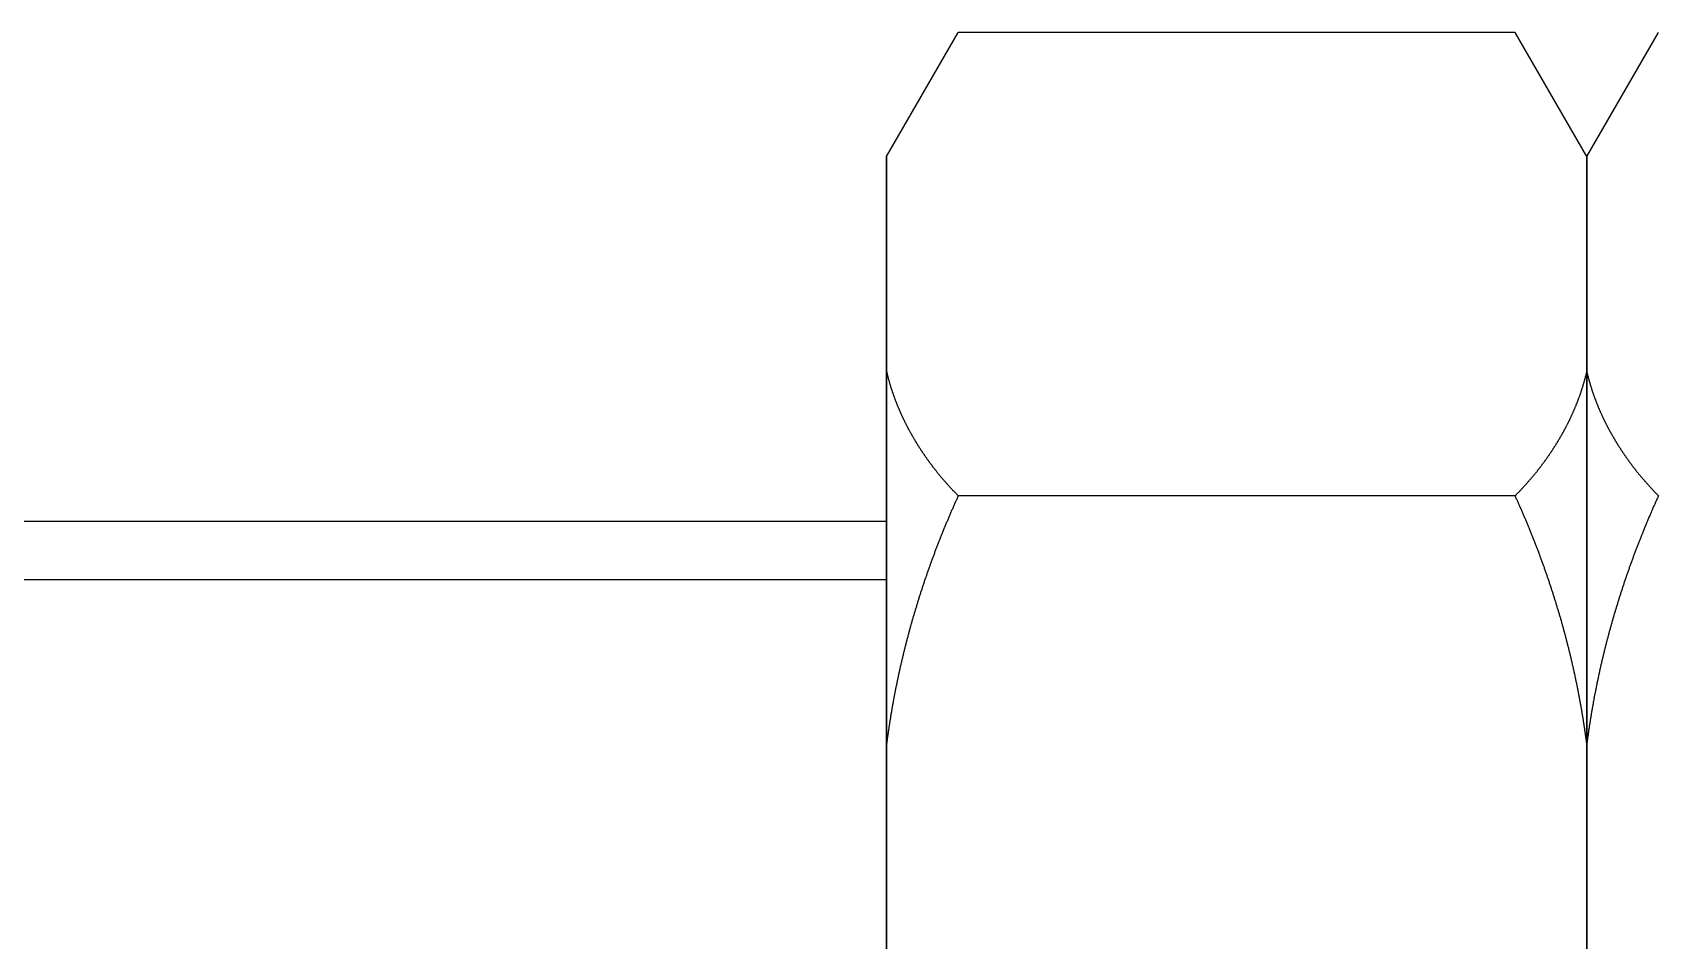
# Model space of a CAD drawing. Extents: x 56 to 259, y 61 to 128.
# Drawn here: x 92.7 to 98.27, y 111.44 to 114.55 of the extents above; entities that cross this region are included whole.
import ezdxf

# ---------------------------------------------------------------- set-up
doc = ezdxf.new("R2010")
doc.units = 0
doc.layers.get('0').update_dxf_attribs({"linetype": 'CONTINUOUS'})

msp = doc.modelspace()

# ---------------------------------------------------------------- linework, layer by layer
at = {"color": 7, "linetype": 'CONTINUOUS'}
for p, q in [((95.6232, 114.1227), (95.8688, 114.5481)), ((97.7776, 114.5481), (95.8688, 114.5481)), ((98.0232, 114.1227), (97.7776, 114.5481)), ((98.0232, 114.1227), (98.2688, 114.5481)), ((95.6232, 113.7543), (95.6232, 114.1227)), ((95.6232, 114.1227), (95.6232, 113.7543)), ((98.0232, 113.7543), (98.0232, 114.1227)), ((98.0232, 113.7543), (98.0232, 114.1227)), ((98.0232, 114.1227), (98.0232, 113.7543)), ((95.6232, 111.3727), (95.6232, 113.7543)), ((95.6232, 113.7543), (95.6232, 111.3727)), ((98.0232, 111.3727), (98.0232, 113.7543)), ((98.0232, 111.3727), (98.0232, 113.7543)), ((98.0232, 113.7543), (98.0232, 111.3727)), ((97.7776, 112.9604), (95.8688, 112.9604)), ((95.6232, 112.8727), (88.7232, 112.8727))]:
    msp.add_line(p, q, dxfattribs=at)
at = {"color": 3, "linetype": 'CONTINUOUS'}
msp.add_line((95.6232, 112.6727), (88.5518, 112.6727), dxfattribs=at)
at = {"color": 7}
for points in [[(95.6232, 113.386, 0), (95.6236, 113.384, 0), (95.624, 113.382, 0), (95.6244, 113.381, 0), (95.6248, 113.379, 0), (95.6252, 113.377, 0), (95.6256, 113.376, 0), (95.626, 113.374, 0), (95.6265, 113.372, 0), (95.6269, 113.371, 0), (95.6273, 113.369, 0), (95.6277, 113.367, 0), (95.6282, 113.366, 0), (95.6286, 113.364, 0), (95.6291, 113.362, 0), (95.6295, 113.361, 0), (95.63, 113.359, 0), (95.6304, 113.357, 0), (95.6309, 113.356, 0), (95.6313, 113.354, 0), (95.6318, 113.352, 0), (95.6323, 113.351, 0), (95.6328, 113.349, 0), (95.6332, 113.347, 0), (95.6337, 113.346, 0), (95.6342, 113.344, 0), (95.6347, 113.342, 0), (95.6352, 113.341, 0), (95.6357, 113.339, 0), (95.6362, 113.337, 0), (95.6367, 113.336, 0), (95.6372, 113.334, 0), (95.6377, 113.332, 0), (95.6383, 113.331, 0), (95.6388, 113.329, 0), (95.6393, 113.327, 0), (95.6398, 113.326, 0), (95.6404, 113.324, 0), (95.6409, 113.322, 0), (95.6414, 113.321, 0), (95.642, 113.319, 0), (95.6425, 113.317, 0), (95.6431, 113.316, 0), (95.6436, 113.314, 0), (95.6442, 113.313, 0), (95.6448, 113.311, 0), (95.6453, 113.309, 0), (95.6459, 113.308, 0), (95.6465, 113.306, 0), (95.6471, 113.304, 0), (95.6476, 113.303, 0), (95.6482, 113.301, 0), (95.6488, 113.299, 0), (95.6494, 113.298, 0), (95.65, 113.296, 0), (95.6506, 113.295, 0), (95.6512, 113.293, 0), (95.6518, 113.291, 0), (95.6524, 113.29, 0), (95.653, 113.288, 0), (95.6536, 113.286, 0), (95.6543, 113.285, 0), (95.6549, 113.283, 0), (95.6555, 113.282, 0), (95.6561, 113.28, 0), (95.6568, 113.278, 0), (95.6574, 113.277, 0), (95.6581, 113.275, 0), (95.6587, 113.274, 0), (95.6593, 113.272, 0), (95.66, 113.27, 0), (95.6607, 113.269, 0), (95.6613, 113.267, 0), (95.662, 113.266, 0), (95.6626, 113.264, 0), (95.6633, 113.262, 0), (95.664, 113.261, 0), (95.6647, 113.259, 0), (95.6653, 113.258, 0), (95.666, 113.256, 0), (95.6667, 113.254, 0), (95.6674, 113.253, 0), (95.6681, 113.251, 0), (95.6688, 113.25, 0), (95.6695, 113.248, 0), (95.6702, 113.246, 0), (95.6709, 113.245, 0), (95.6716, 113.243, 0), (95.6723, 113.242, 0), (95.673, 113.24, 0), (95.6737, 113.239, 0), (95.6745, 113.237, 0), (95.6752, 113.235, 0), (95.6759, 113.234, 0), (95.6766, 113.232, 0), (95.6774, 113.231, 0), (95.6781, 113.229, 0), (95.6788, 113.228, 0), (95.6796, 113.226, 0), (95.6803, 113.224, 0), (95.6811, 113.223, 0), (95.6818, 113.221, 0), (95.6826, 113.22, 0), (95.6834, 113.218, 0), (95.6841, 113.217, 0), (95.6849, 113.215, 0), (95.6857, 113.213, 0), (95.6864, 113.212, 0), (95.6872, 113.21, 0), (95.688, 113.209, 0), (95.6888, 113.207, 0), (95.6895, 113.206, 0), (95.6903, 113.204, 0), (95.6911, 113.203, 0), (95.6919, 113.201, 0), (95.6927, 113.2, 0), (95.6935, 113.198, 0), (95.6943, 113.196, 0), (95.6951, 113.195, 0), (95.6959, 113.193, 0), (95.6967, 113.192, 0), (95.6975, 113.19, 0), (95.6984, 113.189, 0), (95.6992, 113.187, 0), (95.7, 113.186, 0), (95.7008, 113.184, 0), (95.7017, 113.183, 0), (95.7025, 113.181, 0), (95.7033, 113.18, 0), (95.7042, 113.178, 0), (95.705, 113.177, 0), (95.7059, 113.175, 0), (95.7067, 113.174, 0), (95.7075, 113.172, 0), (95.7084, 113.171, 0), (95.7093, 113.169, 0), (95.7101, 113.168, 0), (95.711, 113.166, 0), (95.7118, 113.165, 0), (95.7127, 113.163, 0), (95.7136, 113.162, 0), (95.7144, 113.16, 0), (95.7153, 113.159, 0), (95.7162, 113.157, 0), (95.7171, 113.156, 0), (95.718, 113.154, 0), (95.7189, 113.153, 0), (95.7197, 113.151, 0), (95.7206, 113.15, 0), (95.7215, 113.148, 0), (95.7224, 113.147, 0), (95.7233, 113.145, 0), (95.7242, 113.144, 0), (95.7251, 113.142, 0), (95.726, 113.141, 0), (95.727, 113.139, 0), (95.7279, 113.138, 0), (95.7288, 113.136, 0), (95.7297, 113.135, 0), (95.7306, 113.133, 0), (95.7315, 113.132, 0), (95.7325, 113.13, 0), (95.7334, 113.129, 0), (95.7343, 113.128, 0), (95.7353, 113.126, 0), (95.7362, 113.125, 0), (95.7372, 113.123, 0), (95.7381, 113.122, 0), (95.739, 113.12, 0), (95.74, 113.119, 0), (95.7409, 113.117, 0), (95.7419, 113.116, 0), (95.7428, 113.114, 0), (95.7438, 113.113, 0), (95.7448, 113.112, 0), (95.7457, 113.11, 0), (95.7467, 113.109, 0), (95.7477, 113.107, 0), (95.7486, 113.106, 0), (95.7496, 113.104, 0), (95.7506, 113.103, 0), (95.7516, 113.102, 0), (95.7526, 113.1, 0), (95.7535, 113.099, 0), (95.7545, 113.097, 0), (95.7555, 113.096, 0), (95.7565, 113.094, 0), (95.7575, 113.093, 0), (95.7585, 113.092, 0), (95.7595, 113.09, 0), (95.7605, 113.089, 0), (95.7615, 113.087, 0), (95.7625, 113.086, 0), (95.7635, 113.085, 0), (95.7645, 113.083, 0), (95.7656, 113.082, 0), (95.7666, 113.08, 0), (95.7676, 113.079, 0), (95.7686, 113.078, 0), (95.7696, 113.076, 0), (95.7707, 113.075, 0), (95.7717, 113.073, 0), (95.7727, 113.072, 0), (95.7738, 113.071, 0), (95.7748, 113.069, 0), (95.7758, 113.068, 0), (95.7769, 113.066, 0), (95.7779, 113.065, 0), (95.779, 113.064, 0), (95.78, 113.062, 0), (95.7811, 113.061, 0), (95.7821, 113.059, 0), (95.7832, 113.058, 0), (95.7842, 113.057, 0), (95.7853, 113.055, 0), (95.7864, 113.054, 0), (95.7874, 113.053, 0), (95.7885, 113.051, 0), (95.7896, 113.05, 0), (95.7906, 113.049, 0), (95.7917, 113.047, 0), (95.7928, 113.046, 0), (95.7939, 113.044, 0), (95.7949, 113.043, 0), (95.796, 113.042, 0), (95.7971, 113.04, 0), (95.7982, 113.039, 0), (95.7993, 113.038, 0), (95.8004, 113.036, 0), (95.8015, 113.035, 0), (95.8026, 113.034, 0), (95.8037, 113.032, 0), (95.8048, 113.031, 0), (95.8059, 113.03, 0), (95.807, 113.028, 0), (95.8081, 113.027, 0), (95.8092, 113.026, 0), (95.8103, 113.024, 0), (95.8115, 113.023, 0), (95.8126, 113.022, 0), (95.8137, 113.02, 0), (95.8148, 113.019, 0), (95.8159, 113.018, 0), (95.8171, 113.016, 0), (95.8182, 113.015, 0), (95.8193, 113.014, 0), (95.8205, 113.012, 0), (95.8216, 113.011, 0), (95.8227, 113.01, 0), (95.8239, 113.009, 0), (95.825, 113.007, 0), (95.8262, 113.006, 0), (95.8273, 113.005, 0), (95.8285, 113.003, 0), (95.8296, 113.002, 0), (95.8308, 113.001, 0), (95.8319, 112.999, 0), (95.8331, 112.998, 0), (95.8342, 112.997, 0), (95.8354, 112.996, 0), (95.8366, 112.994, 0), (95.8377, 112.993, 0), (95.8389, 112.992, 0), (95.8401, 112.99, 0), (95.8413, 112.989, 0), (95.8424, 112.988, 0), (95.8436, 112.987, 0), (95.8448, 112.985, 0), (95.846, 112.984, 0), (95.8472, 112.983, 0), (95.8483, 112.982, 0), (95.8495, 112.98, 0), (95.8507, 112.979, 0), (95.8519, 112.978, 0), (95.8531, 112.977, 0), (95.8543, 112.975, 0), (95.8555, 112.974, 0), (95.8567, 112.973, 0), (95.8579, 112.972, 0), (95.8591, 112.97, 0), (95.8603, 112.969, 0), (95.8615, 112.968, 0), (95.8627, 112.967, 0), (95.8639, 112.965, 0), (95.8652, 112.964, 0), (95.8664, 112.963, 0), (95.8676, 112.962, 0), (95.8688, 112.96, 0)], [(97.7776, 112.96, 0), (97.7788, 112.962, 0), (97.78, 112.963, 0), (97.7812, 112.964, 0), (97.7825, 112.965, 0), (97.7837, 112.967, 0), (97.7849, 112.968, 0), (97.7861, 112.969, 0), (97.7873, 112.97, 0), (97.7885, 112.972, 0), (97.7897, 112.973, 0), (97.7909, 112.974, 0), (97.7921, 112.975, 0), (97.7933, 112.977, 0), (97.7945, 112.978, 0), (97.7957, 112.979, 0), (97.7969, 112.98, 0), (97.7981, 112.982, 0), (97.7992, 112.983, 0), (97.8004, 112.984, 0), (97.8016, 112.985, 0), (97.8028, 112.987, 0), (97.804, 112.988, 0), (97.8051, 112.989, 0), (97.8063, 112.99, 0), (97.8075, 112.992, 0), (97.8087, 112.993, 0), (97.8098, 112.994, 0), (97.811, 112.996, 0), (97.8122, 112.997, 0), (97.8133, 112.998, 0), (97.8145, 112.999, 0), (97.8156, 113.001, 0), (97.8168, 113.002, 0), (97.8179, 113.003, 0), (97.8191, 113.005, 0), (97.8202, 113.006, 0), (97.8214, 113.007, 0), (97.8225, 113.009, 0), (97.8237, 113.01, 0), (97.8248, 113.011, 0), (97.8259, 113.012, 0), (97.8271, 113.014, 0), (97.8282, 113.015, 0), (97.8293, 113.016, 0), (97.8305, 113.018, 0), (97.8316, 113.019, 0), (97.8327, 113.02, 0), (97.8338, 113.022, 0), (97.8349, 113.023, 0), (97.8361, 113.024, 0), (97.8372, 113.026, 0), (97.8383, 113.027, 0), (97.8394, 113.028, 0), (97.8405, 113.03, 0), (97.8416, 113.031, 0), (97.8427, 113.032, 0), (97.8438, 113.034, 0), (97.8449, 113.035, 0), (97.846, 113.036, 0), (97.8471, 113.038, 0), (97.8482, 113.039, 0), (97.8493, 113.04, 0), (97.8504, 113.042, 0), (97.8514, 113.043, 0), (97.8525, 113.044, 0), (97.8536, 113.046, 0), (97.8547, 113.047, 0), (97.8558, 113.049, 0), (97.8568, 113.05, 0), (97.8579, 113.051, 0), (97.859, 113.053, 0), (97.86, 113.054, 0), (97.8611, 113.055, 0), (97.8622, 113.057, 0), (97.8632, 113.058, 0), (97.8643, 113.059, 0), (97.8653, 113.061, 0), (97.8664, 113.062, 0), (97.8674, 113.064, 0), (97.8685, 113.065, 0), (97.8695, 113.066, 0), (97.8706, 113.068, 0), (97.8716, 113.069, 0), (97.8726, 113.071, 0), (97.8737, 113.072, 0), (97.8747, 113.073, 0), (97.8757, 113.075, 0), (97.8768, 113.076, 0), (97.8778, 113.078, 0), (97.8788, 113.079, 0), (97.8798, 113.08, 0), (97.8808, 113.082, 0), (97.8819, 113.083, 0), (97.8829, 113.085, 0), (97.8839, 113.086, 0), (97.8849, 113.087, 0), (97.8859, 113.089, 0), (97.8869, 113.09, 0), (97.8879, 113.092, 0), (97.8889, 113.093, 0), (97.8899, 113.094, 0), (97.8909, 113.096, 0), (97.8919, 113.097, 0), (97.8929, 113.099, 0), (97.8938, 113.1, 0), (97.8948, 113.102, 0), (97.8958, 113.103, 0), (97.8968, 113.104, 0), (97.8978, 113.106, 0), (97.8987, 113.107, 0), (97.8997, 113.109, 0), (97.9007, 113.11, 0), (97.9016, 113.112, 0), (97.9026, 113.113, 0), (97.9035, 113.114, 0), (97.9045, 113.116, 0), (97.9055, 113.117, 0), (97.9064, 113.119, 0), (97.9074, 113.12, 0), (97.9083, 113.122, 0), (97.9092, 113.123, 0), (97.9102, 113.125, 0), (97.9111, 113.126, 0), (97.9121, 113.128, 0), (97.913, 113.129, 0), (97.9139, 113.13, 0), (97.9149, 113.132, 0), (97.9158, 113.133, 0), (97.9167, 113.135, 0), (97.9176, 113.136, 0), (97.9185, 113.138, 0), (97.9194, 113.139, 0), (97.9204, 113.141, 0), (97.9213, 113.142, 0), (97.9222, 113.144, 0), (97.9231, 113.145, 0), (97.924, 113.147, 0), (97.9249, 113.148, 0), (97.9258, 113.15, 0), (97.9267, 113.151, 0), (97.9275, 113.153, 0), (97.9284, 113.154, 0), (97.9293, 113.156, 0), (97.9302, 113.157, 0), (97.9311, 113.159, 0), (97.9319, 113.16, 0), (97.9328, 113.162, 0), (97.9337, 113.163, 0), (97.9346, 113.165, 0), (97.9354, 113.166, 0), (97.9363, 113.168, 0), (97.9371, 113.169, 0), (97.938, 113.171, 0), (97.9388, 113.172, 0), (97.9397, 113.174, 0), (97.9405, 113.175, 0), (97.9414, 113.177, 0), (97.9422, 113.178, 0), (97.9431, 113.18, 0), (97.9439, 113.181, 0), (97.9447, 113.183, 0), (97.9456, 113.184, 0), (97.9464, 113.186, 0), (97.9472, 113.187, 0), (97.948, 113.189, 0), (97.9488, 113.19, 0), (97.9497, 113.192, 0), (97.9505, 113.193, 0), (97.9513, 113.195, 0), (97.9521, 113.196, 0), (97.9529, 113.198, 0), (97.9537, 113.2, 0), (97.9545, 113.201, 0), (97.9553, 113.203, 0), (97.9561, 113.204, 0), (97.9569, 113.206, 0), (97.9576, 113.207, 0), (97.9584, 113.209, 0), (97.9592, 113.21, 0), (97.96, 113.212, 0), (97.9607, 113.213, 0), (97.9615, 113.215, 0), (97.9623, 113.217, 0), (97.963, 113.218, 0), (97.9638, 113.22, 0), (97.9646, 113.221, 0), (97.9653, 113.223, 0), (97.9661, 113.224, 0), (97.9668, 113.226, 0), (97.9675, 113.228, 0), (97.9683, 113.229, 0), (97.969, 113.231, 0), (97.9698, 113.232, 0), (97.9705, 113.234, 0), (97.9712, 113.235, 0), (97.9719, 113.237, 0), (97.9727, 113.239, 0), (97.9734, 113.24, 0), (97.9741, 113.242, 0), (97.9748, 113.243, 0), (97.9755, 113.245, 0), (97.9762, 113.246, 0), (97.9769, 113.248, 0), (97.9776, 113.25, 0), (97.9783, 113.251, 0), (97.979, 113.253, 0), (97.9797, 113.254, 0), (97.9804, 113.256, 0), (97.9811, 113.258, 0), (97.9817, 113.259, 0), (97.9824, 113.261, 0), (97.9831, 113.262, 0), (97.9838, 113.264, 0), (97.9844, 113.266, 0), (97.9851, 113.267, 0), (97.9857, 113.269, 0), (97.9864, 113.27, 0), (97.987, 113.272, 0), (97.9877, 113.274, 0), (97.9883, 113.275, 0), (97.989, 113.277, 0), (97.9896, 113.278, 0), (97.9903, 113.28, 0), (97.9909, 113.282, 0), (97.9915, 113.283, 0), (97.9921, 113.285, 0), (97.9928, 113.286, 0), (97.9934, 113.288, 0), (97.994, 113.29, 0), (97.9946, 113.291, 0), (97.9952, 113.293, 0), (97.9958, 113.295, 0), (97.9964, 113.296, 0), (97.997, 113.298, 0), (97.9976, 113.299, 0), (97.9982, 113.301, 0), (97.9988, 113.303, 0), (97.9993, 113.304, 0), (97.9999, 113.306, 0), (98.0005, 113.308, 0), (98.0011, 113.309, 0), (98.0016, 113.311, 0), (98.0022, 113.313, 0), (98.0028, 113.314, 0), (98.0033, 113.316, 0), (98.0039, 113.317, 0), (98.0044, 113.319, 0), (98.005, 113.321, 0), (98.0055, 113.322, 0), (98.006, 113.324, 0), (98.0066, 113.326, 0), (98.0071, 113.327, 0), (98.0076, 113.329, 0), (98.0081, 113.331, 0), (98.0087, 113.332, 0), (98.0092, 113.334, 0), (98.0097, 113.336, 0), (98.0102, 113.337, 0), (98.0107, 113.339, 0), (98.0112, 113.341, 0), (98.0117, 113.342, 0), (98.0122, 113.344, 0), (98.0127, 113.346, 0), (98.0132, 113.347, 0), (98.0136, 113.349, 0), (98.0141, 113.351, 0), (98.0146, 113.352, 0), (98.0151, 113.354, 0), (98.0155, 113.356, 0), (98.016, 113.357, 0), (98.0164, 113.359, 0), (98.0169, 113.361, 0), (98.0173, 113.362, 0), (98.0178, 113.364, 0), (98.0182, 113.366, 0), (98.0187, 113.367, 0), (98.0191, 113.369, 0), (98.0195, 113.371, 0), (98.0199, 113.372, 0), (98.0204, 113.374, 0), (98.0208, 113.376, 0), (98.0212, 113.377, 0), (98.0216, 113.379, 0), (98.022, 113.381, 0), (98.0224, 113.382, 0), (98.0228, 113.384, 0), (98.0232, 113.386, 0)], [(98.0232, 113.386, 0), (98.0236, 113.384, 0), (98.024, 113.382, 0), (98.0244, 113.381, 0), (98.0248, 113.379, 0), (98.0252, 113.377, 0), (98.0256, 113.376, 0), (98.026, 113.374, 0), (98.0265, 113.372, 0), (98.0269, 113.371, 0), (98.0273, 113.369, 0), (98.0277, 113.367, 0), (98.0282, 113.366, 0), (98.0286, 113.364, 0), (98.0291, 113.362, 0), (98.0295, 113.361, 0), (98.03, 113.359, 0), (98.0304, 113.357, 0), (98.0309, 113.356, 0), (98.0313, 113.354, 0), (98.0318, 113.352, 0), (98.0323, 113.351, 0), (98.0328, 113.349, 0), (98.0332, 113.347, 0), (98.0337, 113.346, 0), (98.0342, 113.344, 0), (98.0347, 113.342, 0), (98.0352, 113.341, 0), (98.0357, 113.339, 0), (98.0362, 113.337, 0), (98.0367, 113.336, 0), (98.0372, 113.334, 0), (98.0377, 113.332, 0), (98.0383, 113.331, 0), (98.0388, 113.329, 0), (98.0393, 113.327, 0), (98.0398, 113.326, 0), (98.0404, 113.324, 0), (98.0409, 113.322, 0), (98.0414, 113.321, 0), (98.042, 113.319, 0), (98.0425, 113.317, 0), (98.0431, 113.316, 0), (98.0436, 113.314, 0), (98.0442, 113.313, 0), (98.0448, 113.311, 0), (98.0453, 113.309, 0), (98.0459, 113.308, 0), (98.0465, 113.306, 0), (98.0471, 113.304, 0), (98.0476, 113.303, 0), (98.0482, 113.301, 0), (98.0488, 113.299, 0), (98.0494, 113.298, 0), (98.05, 113.296, 0), (98.0506, 113.295, 0), (98.0512, 113.293, 0), (98.0518, 113.291, 0), (98.0524, 113.29, 0), (98.053, 113.288, 0), (98.0536, 113.286, 0), (98.0543, 113.285, 0), (98.0549, 113.283, 0), (98.0555, 113.282, 0), (98.0561, 113.28, 0), (98.0568, 113.278, 0), (98.0574, 113.277, 0), (98.0581, 113.275, 0), (98.0587, 113.274, 0), (98.0593, 113.272, 0), (98.06, 113.27, 0), (98.0607, 113.269, 0), (98.0613, 113.267, 0), (98.062, 113.266, 0), (98.0626, 113.264, 0), (98.0633, 113.262, 0), (98.064, 113.261, 0), (98.0647, 113.259, 0), (98.0653, 113.258, 0), (98.066, 113.256, 0), (98.0667, 113.254, 0), (98.0674, 113.253, 0), (98.0681, 113.251, 0), (98.0688, 113.25, 0), (98.0695, 113.248, 0), (98.0702, 113.246, 0), (98.0709, 113.245, 0), (98.0716, 113.243, 0), (98.0723, 113.242, 0), (98.073, 113.24, 0), (98.0737, 113.239, 0), (98.0745, 113.237, 0), (98.0752, 113.235, 0), (98.0759, 113.234, 0), (98.0766, 113.232, 0), (98.0774, 113.231, 0), (98.0781, 113.229, 0), (98.0788, 113.228, 0), (98.0796, 113.226, 0), (98.0803, 113.224, 0), (98.0811, 113.223, 0), (98.0818, 113.221, 0), (98.0826, 113.22, 0), (98.0834, 113.218, 0), (98.0841, 113.217, 0), (98.0849, 113.215, 0), (98.0857, 113.213, 0), (98.0864, 113.212, 0), (98.0872, 113.21, 0), (98.088, 113.209, 0), (98.0888, 113.207, 0), (98.0895, 113.206, 0), (98.0903, 113.204, 0), (98.0911, 113.203, 0), (98.0919, 113.201, 0), (98.0927, 113.2, 0), (98.0935, 113.198, 0), (98.0943, 113.196, 0), (98.0951, 113.195, 0), (98.0959, 113.193, 0), (98.0967, 113.192, 0), (98.0975, 113.19, 0), (98.0984, 113.189, 0), (98.0992, 113.187, 0), (98.1, 113.186, 0), (98.1008, 113.184, 0), (98.1017, 113.183, 0), (98.1025, 113.181, 0), (98.1033, 113.18, 0), (98.1042, 113.178, 0), (98.105, 113.177, 0), (98.1059, 113.175, 0), (98.1067, 113.174, 0), (98.1075, 113.172, 0), (98.1084, 113.171, 0), (98.1093, 113.169, 0), (98.1101, 113.168, 0), (98.111, 113.166, 0), (98.1118, 113.165, 0), (98.1127, 113.163, 0), (98.1136, 113.162, 0), (98.1144, 113.16, 0), (98.1153, 113.159, 0), (98.1162, 113.157, 0), (98.1171, 113.156, 0), (98.118, 113.154, 0), (98.1189, 113.153, 0), (98.1197, 113.151, 0), (98.1206, 113.15, 0), (98.1215, 113.148, 0), (98.1224, 113.147, 0), (98.1233, 113.145, 0), (98.1242, 113.144, 0), (98.1251, 113.142, 0), (98.126, 113.141, 0), (98.127, 113.139, 0), (98.1279, 113.138, 0), (98.1288, 113.136, 0), (98.1297, 113.135, 0), (98.1306, 113.133, 0), (98.1315, 113.132, 0), (98.1325, 113.13, 0), (98.1334, 113.129, 0), (98.1343, 113.128, 0), (98.1353, 113.126, 0), (98.1362, 113.125, 0), (98.1372, 113.123, 0), (98.1381, 113.122, 0), (98.139, 113.12, 0), (98.14, 113.119, 0), (98.1409, 113.117, 0), (98.1419, 113.116, 0), (98.1428, 113.114, 0), (98.1438, 113.113, 0), (98.1448, 113.112, 0), (98.1457, 113.11, 0), (98.1467, 113.109, 0), (98.1477, 113.107, 0), (98.1486, 113.106, 0), (98.1496, 113.104, 0), (98.1506, 113.103, 0), (98.1516, 113.102, 0), (98.1526, 113.1, 0), (98.1535, 113.099, 0), (98.1545, 113.097, 0), (98.1555, 113.096, 0), (98.1565, 113.094, 0), (98.1575, 113.093, 0), (98.1585, 113.092, 0), (98.1595, 113.09, 0), (98.1605, 113.089, 0), (98.1615, 113.087, 0), (98.1625, 113.086, 0), (98.1635, 113.085, 0), (98.1645, 113.083, 0), (98.1656, 113.082, 0), (98.1666, 113.08, 0), (98.1676, 113.079, 0), (98.1686, 113.078, 0), (98.1696, 113.076, 0), (98.1707, 113.075, 0), (98.1717, 113.073, 0), (98.1727, 113.072, 0), (98.1738, 113.071, 0), (98.1748, 113.069, 0), (98.1758, 113.068, 0), (98.1769, 113.066, 0), (98.1779, 113.065, 0), (98.179, 113.064, 0), (98.18, 113.062, 0), (98.1811, 113.061, 0), (98.1821, 113.059, 0), (98.1832, 113.058, 0), (98.1842, 113.057, 0), (98.1853, 113.055, 0), (98.1864, 113.054, 0), (98.1874, 113.053, 0), (98.1885, 113.051, 0), (98.1896, 113.05, 0), (98.1906, 113.049, 0), (98.1917, 113.047, 0), (98.1928, 113.046, 0), (98.1939, 113.044, 0), (98.1949, 113.043, 0), (98.196, 113.042, 0), (98.1971, 113.04, 0), (98.1982, 113.039, 0), (98.1993, 113.038, 0), (98.2004, 113.036, 0), (98.2015, 113.035, 0), (98.2026, 113.034, 0), (98.2037, 113.032, 0), (98.2048, 113.031, 0), (98.2059, 113.03, 0), (98.207, 113.028, 0), (98.2081, 113.027, 0), (98.2092, 113.026, 0), (98.2103, 113.024, 0), (98.2115, 113.023, 0), (98.2126, 113.022, 0), (98.2137, 113.02, 0), (98.2148, 113.019, 0), (98.2159, 113.018, 0), (98.2171, 113.016, 0), (98.2182, 113.015, 0), (98.2193, 113.014, 0), (98.2205, 113.012, 0), (98.2216, 113.011, 0), (98.2227, 113.01, 0), (98.2239, 113.009, 0), (98.225, 113.007, 0), (98.2262, 113.006, 0), (98.2273, 113.005, 0), (98.2285, 113.003, 0), (98.2296, 113.002, 0), (98.2308, 113.001, 0), (98.2319, 112.999, 0), (98.2331, 112.998, 0), (98.2342, 112.997, 0), (98.2354, 112.996, 0), (98.2366, 112.994, 0), (98.2377, 112.993, 0), (98.2389, 112.992, 0), (98.2401, 112.99, 0), (98.2413, 112.989, 0), (98.2424, 112.988, 0), (98.2436, 112.987, 0), (98.2448, 112.985, 0), (98.246, 112.984, 0), (98.2472, 112.983, 0), (98.2483, 112.982, 0), (98.2495, 112.98, 0), (98.2507, 112.979, 0), (98.2519, 112.978, 0), (98.2531, 112.977, 0), (98.2543, 112.975, 0), (98.2555, 112.974, 0), (98.2567, 112.973, 0), (98.2579, 112.972, 0), (98.2591, 112.97, 0), (98.2603, 112.969, 0), (98.2615, 112.968, 0), (98.2627, 112.967, 0), (98.2639, 112.965, 0), (98.2652, 112.964, 0), (98.2664, 112.963, 0), (98.2676, 112.962, 0), (98.2688, 112.96, 0)], [(95.8688, 112.96, 0), (95.8675, 112.958, 0), (95.8663, 112.955, 0), (95.865, 112.952, 0), (95.8637, 112.949, 0), (95.8624, 112.946, 0), (95.8612, 112.943, 0), (95.8599, 112.941, 0), (95.8586, 112.938, 0), (95.8574, 112.935, 0), (95.8561, 112.932, 0), (95.8548, 112.929, 0), (95.8536, 112.927, 0), (95.8523, 112.924, 0), (95.8511, 112.921, 0), (95.8498, 112.918, 0), (95.8486, 112.915, 0), (95.8474, 112.912, 0), (95.8461, 112.91, 0), (95.8449, 112.907, 0), (95.8437, 112.904, 0), (95.8424, 112.901, 0), (95.8412, 112.898, 0), (95.84, 112.895, 0), (95.8388, 112.892, 0), (95.8376, 112.89, 0), (95.8363, 112.887, 0), (95.8351, 112.884, 0), (95.8339, 112.881, 0), (95.8327, 112.878, 0), (95.8315, 112.875, 0), (95.8303, 112.872, 0), (95.8291, 112.87, 0), (95.8279, 112.867, 0), (95.8267, 112.864, 0), (95.8255, 112.861, 0), (95.8244, 112.858, 0), (95.8232, 112.855, 0), (95.822, 112.852, 0), (95.8208, 112.85, 0), (95.8196, 112.847, 0), (95.8185, 112.844, 0), (95.8173, 112.841, 0), (95.8161, 112.838, 0), (95.815, 112.835, 0), (95.8138, 112.832, 0), (95.8127, 112.829, 0), (95.8115, 112.827, 0), (95.8104, 112.824, 0), (95.8092, 112.821, 0), (95.8081, 112.818, 0), (95.8069, 112.815, 0), (95.8058, 112.812, 0), (95.8047, 112.809, 0), (95.8035, 112.806, 0), (95.8024, 112.804, 0), (95.8013, 112.801, 0), (95.8001, 112.798, 0), (95.799, 112.795, 0), (95.7979, 112.792, 0), (95.7968, 112.789, 0), (95.7957, 112.786, 0), (95.7946, 112.783, 0), (95.7935, 112.78, 0), (95.7924, 112.778, 0), (95.7913, 112.775, 0), (95.7902, 112.772, 0), (95.7891, 112.769, 0), (95.788, 112.766, 0), (95.7869, 112.763, 0), (95.7858, 112.76, 0), (95.7847, 112.757, 0), (95.7836, 112.754, 0), (95.7826, 112.751, 0), (95.7815, 112.749, 0), (95.7804, 112.746, 0), (95.7793, 112.743, 0), (95.7783, 112.74, 0), (95.7772, 112.737, 0), (95.7762, 112.734, 0), (95.7751, 112.731, 0), (95.774, 112.728, 0), (95.773, 112.725, 0), (95.7719, 112.722, 0), (95.7709, 112.719, 0), (95.7699, 112.717, 0), (95.7688, 112.714, 0), (95.7678, 112.711, 0), (95.7667, 112.708, 0), (95.7657, 112.705, 0), (95.7647, 112.702, 0), (95.7637, 112.699, 0), (95.7626, 112.696, 0), (95.7616, 112.693, 0), (95.7606, 112.69, 0), (95.7596, 112.687, 0), (95.7586, 112.684, 0), (95.7576, 112.681, 0), (95.7566, 112.679, 0), (95.7556, 112.676, 0), (95.7546, 112.673, 0), (95.7536, 112.67, 0), (95.7526, 112.667, 0), (95.7516, 112.664, 0), (95.7506, 112.661, 0), (95.7496, 112.658, 0), (95.7487, 112.655, 0), (95.7477, 112.652, 0), (95.7467, 112.649, 0), (95.7457, 112.646, 0), (95.7448, 112.643, 0), (95.7438, 112.64, 0), (95.7428, 112.637, 0), (95.7419, 112.634, 0), (95.7409, 112.632, 0), (95.74, 112.629, 0), (95.739, 112.626, 0), (95.7381, 112.623, 0), (95.7371, 112.62, 0), (95.7362, 112.617, 0), (95.7353, 112.614, 0), (95.7343, 112.611, 0), (95.7334, 112.608, 0), (95.7325, 112.605, 0), (95.7316, 112.602, 0), (95.7306, 112.599, 0), (95.7297, 112.596, 0), (95.7288, 112.593, 0), (95.7279, 112.59, 0), (95.727, 112.587, 0), (95.7261, 112.584, 0), (95.7252, 112.581, 0), (95.7243, 112.578, 0), (95.7234, 112.575, 0), (95.7225, 112.572, 0), (95.7216, 112.569, 0), (95.7207, 112.566, 0), (95.7198, 112.563, 0), (95.7189, 112.561, 0), (95.718, 112.558, 0), (95.7172, 112.555, 0), (95.7163, 112.552, 0), (95.7154, 112.549, 0), (95.7146, 112.546, 0), (95.7137, 112.543, 0), (95.7128, 112.54, 0), (95.712, 112.537, 0), (95.7111, 112.534, 0), (95.7103, 112.531, 0), (95.7094, 112.528, 0), (95.7086, 112.525, 0), (95.7077, 112.522, 0), (95.7069, 112.519, 0), (95.7061, 112.516, 0), (95.7052, 112.513, 0), (95.7044, 112.51, 0), (95.7036, 112.507, 0), (95.7028, 112.504, 0), (95.7019, 112.501, 0), (95.7011, 112.498, 0), (95.7003, 112.495, 0), (95.6995, 112.492, 0), (95.6987, 112.489, 0), (95.6979, 112.486, 0), (95.6971, 112.483, 0), (95.6963, 112.48, 0), (95.6955, 112.477, 0), (95.6947, 112.474, 0), (95.6939, 112.471, 0), (95.6931, 112.468, 0), (95.6923, 112.465, 0), (95.6916, 112.462, 0), (95.6908, 112.459, 0), (95.69, 112.456, 0), (95.6892, 112.453, 0), (95.6885, 112.45, 0), (95.6877, 112.447, 0), (95.687, 112.444, 0), (95.6862, 112.441, 0), (95.6854, 112.438, 0), (95.6847, 112.435, 0), (95.6839, 112.432, 0), (95.6832, 112.429, 0), (95.6825, 112.426, 0), (95.6817, 112.423, 0), (95.681, 112.42, 0), (95.6803, 112.417, 0), (95.6795, 112.414, 0), (95.6788, 112.411, 0), (95.6781, 112.408, 0), (95.6774, 112.405, 0), (95.6766, 112.402, 0), (95.6759, 112.399, 0), (95.6752, 112.396, 0), (95.6745, 112.393, 0), (95.6738, 112.39, 0), (95.6731, 112.387, 0), (95.6724, 112.384, 0), (95.6717, 112.381, 0), (95.671, 112.378, 0), (95.6703, 112.375, 0), (95.6697, 112.372, 0), (95.669, 112.369, 0), (95.6683, 112.366, 0), (95.6676, 112.363, 0), (95.667, 112.36, 0), (95.6663, 112.357, 0), (95.6656, 112.354, 0), (95.665, 112.351, 0), (95.6643, 112.348, 0), (95.6637, 112.345, 0), (95.663, 112.342, 0), (95.6624, 112.338, 0), (95.6617, 112.335, 0), (95.6611, 112.332, 0), (95.6604, 112.329, 0), (95.6598, 112.326, 0), (95.6592, 112.323, 0), (95.6585, 112.32, 0), (95.6579, 112.317, 0), (95.6573, 112.314, 0), (95.6567, 112.311, 0), (95.6561, 112.308, 0), (95.6554, 112.305, 0), (95.6548, 112.302, 0), (95.6542, 112.299, 0), (95.6536, 112.296, 0), (95.653, 112.293, 0), (95.6524, 112.29, 0), (95.6518, 112.287, 0), (95.6513, 112.284, 0), (95.6507, 112.281, 0), (95.6501, 112.278, 0), (95.6495, 112.275, 0), (95.6489, 112.272, 0), (95.6484, 112.269, 0), (95.6478, 112.266, 0), (95.6472, 112.263, 0), (95.6467, 112.259, 0), (95.6461, 112.256, 0), (95.6455, 112.253, 0), (95.645, 112.25, 0), (95.6444, 112.247, 0), (95.6439, 112.244, 0), (95.6434, 112.241, 0), (95.6428, 112.238, 0), (95.6423, 112.235, 0), (95.6417, 112.232, 0), (95.6412, 112.229, 0), (95.6407, 112.226, 0), (95.6402, 112.223, 0), (95.6396, 112.22, 0), (95.6391, 112.217, 0), (95.6386, 112.214, 0), (95.6381, 112.211, 0), (95.6376, 112.208, 0), (95.6371, 112.205, 0), (95.6366, 112.202, 0), (95.6361, 112.198, 0), (95.6356, 112.195, 0), (95.6351, 112.192, 0), (95.6346, 112.189, 0), (95.6342, 112.186, 0), (95.6337, 112.183, 0), (95.6332, 112.18, 0), (95.6327, 112.177, 0), (95.6323, 112.174, 0), (95.6318, 112.171, 0), (95.6313, 112.168, 0), (95.6309, 112.165, 0), (95.6304, 112.162, 0), (95.63, 112.159, 0), (95.6295, 112.156, 0), (95.6291, 112.153, 0), (95.6286, 112.149, 0), (95.6282, 112.146, 0), (95.6278, 112.143, 0), (95.6273, 112.14, 0), (95.6269, 112.137, 0), (95.6265, 112.134, 0), (95.6261, 112.131, 0), (95.6256, 112.128, 0), (95.6252, 112.125, 0), (95.6248, 112.122, 0), (95.6244, 112.119, 0), (95.624, 112.116, 0), (95.6236, 112.113, 0), (95.6232, 112.11, 0)], [(98.0232, 112.11, 0), (98.0228, 112.113, 0), (98.0224, 112.116, 0), (98.022, 112.119, 0), (98.0216, 112.122, 0), (98.0212, 112.125, 0), (98.0208, 112.128, 0), (98.0203, 112.131, 0), (98.0199, 112.134, 0), (98.0195, 112.137, 0), (98.0191, 112.14, 0), (98.0186, 112.143, 0), (98.0182, 112.146, 0), (98.0178, 112.149, 0), (98.0173, 112.153, 0), (98.0169, 112.156, 0), (98.0164, 112.159, 0), (98.016, 112.162, 0), (98.0155, 112.165, 0), (98.0151, 112.168, 0), (98.0146, 112.171, 0), (98.0141, 112.174, 0), (98.0137, 112.177, 0), (98.0132, 112.18, 0), (98.0127, 112.183, 0), (98.0122, 112.186, 0), (98.0118, 112.189, 0), (98.0113, 112.192, 0), (98.0108, 112.195, 0), (98.0103, 112.198, 0), (98.0098, 112.202, 0), (98.0093, 112.205, 0), (98.0088, 112.208, 0), (98.0083, 112.211, 0), (98.0078, 112.214, 0), (98.0073, 112.217, 0), (98.0068, 112.22, 0), (98.0062, 112.223, 0), (98.0057, 112.226, 0), (98.0052, 112.229, 0), (98.0047, 112.232, 0), (98.0041, 112.235, 0), (98.0036, 112.238, 0), (98.003, 112.241, 0), (98.0025, 112.244, 0), (98.002, 112.247, 0), (98.0014, 112.25, 0), (98.0009, 112.253, 0), (98.0003, 112.256, 0), (97.9997, 112.259, 0), (97.9992, 112.263, 0), (97.9986, 112.266, 0), (97.998, 112.269, 0), (97.9975, 112.272, 0), (97.9969, 112.275, 0), (97.9963, 112.278, 0), (97.9957, 112.281, 0), (97.9951, 112.284, 0), (97.9946, 112.287, 0), (97.994, 112.29, 0), (97.9934, 112.293, 0), (97.9928, 112.296, 0), (97.9922, 112.299, 0), (97.9916, 112.302, 0), (97.991, 112.305, 0), (97.9903, 112.308, 0), (97.9897, 112.311, 0), (97.9891, 112.314, 0), (97.9885, 112.317, 0), (97.9879, 112.32, 0), (97.9872, 112.323, 0), (97.9866, 112.326, 0), (97.986, 112.329, 0), (97.9853, 112.332, 0), (97.9847, 112.335, 0), (97.984, 112.338, 0), (97.9834, 112.342, 0), (97.9827, 112.345, 0), (97.9821, 112.348, 0), (97.9814, 112.351, 0), (97.9808, 112.354, 0), (97.9801, 112.357, 0), (97.9794, 112.36, 0), (97.9788, 112.363, 0), (97.9781, 112.366, 0), (97.9774, 112.369, 0), (97.9767, 112.372, 0), (97.9761, 112.375, 0), (97.9754, 112.378, 0), (97.9747, 112.381, 0), (97.974, 112.384, 0), (97.9733, 112.387, 0), (97.9726, 112.39, 0), (97.9719, 112.393, 0), (97.9712, 112.396, 0), (97.9705, 112.399, 0), (97.9698, 112.402, 0), (97.969, 112.405, 0), (97.9683, 112.408, 0), (97.9676, 112.411, 0), (97.9669, 112.414, 0), (97.9661, 112.417, 0), (97.9654, 112.42, 0), (97.9647, 112.423, 0), (97.9639, 112.426, 0), (97.9632, 112.429, 0), (97.9625, 112.432, 0), (97.9617, 112.435, 0), (97.961, 112.438, 0), (97.9602, 112.441, 0), (97.9594, 112.444, 0), (97.9587, 112.447, 0), (97.9579, 112.45, 0), (97.9572, 112.453, 0), (97.9564, 112.456, 0), (97.9556, 112.459, 0), (97.9548, 112.462, 0), (97.9541, 112.465, 0), (97.9533, 112.468, 0), (97.9525, 112.471, 0), (97.9517, 112.474, 0), (97.9509, 112.477, 0), (97.9501, 112.48, 0), (97.9493, 112.483, 0), (97.9485, 112.486, 0), (97.9477, 112.489, 0), (97.9469, 112.492, 0), (97.9461, 112.495, 0), (97.9453, 112.498, 0), (97.9445, 112.501, 0), (97.9436, 112.504, 0), (97.9428, 112.507, 0), (97.942, 112.51, 0), (97.9412, 112.513, 0), (97.9403, 112.516, 0), (97.9395, 112.519, 0), (97.9387, 112.522, 0), (97.9378, 112.525, 0), (97.937, 112.528, 0), (97.9361, 112.531, 0), (97.9353, 112.534, 0), (97.9344, 112.537, 0), (97.9336, 112.54, 0), (97.9327, 112.543, 0), (97.9318, 112.546, 0), (97.931, 112.549, 0), (97.9301, 112.552, 0), (97.9292, 112.555, 0), (97.9283, 112.558, 0), (97.9275, 112.561, 0), (97.9266, 112.563, 0), (97.9257, 112.566, 0), (97.9248, 112.569, 0), (97.9239, 112.572, 0), (97.923, 112.575, 0), (97.9221, 112.578, 0), (97.9212, 112.581, 0), (97.9203, 112.584, 0), (97.9194, 112.587, 0), (97.9185, 112.59, 0), (97.9176, 112.593, 0), (97.9167, 112.596, 0), (97.9158, 112.599, 0), (97.9148, 112.602, 0), (97.9139, 112.605, 0), (97.913, 112.608, 0), (97.9121, 112.611, 0), (97.9111, 112.614, 0), (97.9102, 112.617, 0), (97.9093, 112.62, 0), (97.9083, 112.623, 0), (97.9074, 112.626, 0), (97.9064, 112.629, 0), (97.9055, 112.632, 0), (97.9045, 112.634, 0), (97.9035, 112.637, 0), (97.9026, 112.64, 0), (97.9016, 112.643, 0), (97.9007, 112.646, 0), (97.8997, 112.649, 0), (97.8987, 112.652, 0), (97.8977, 112.655, 0), (97.8968, 112.658, 0), (97.8958, 112.661, 0), (97.8948, 112.664, 0), (97.8938, 112.667, 0), (97.8928, 112.67, 0), (97.8918, 112.673, 0), (97.8908, 112.676, 0), (97.8898, 112.679, 0), (97.8888, 112.681, 0), (97.8878, 112.684, 0), (97.8868, 112.687, 0), (97.8858, 112.69, 0), (97.8848, 112.693, 0), (97.8838, 112.696, 0), (97.8827, 112.699, 0), (97.8817, 112.702, 0), (97.8807, 112.705, 0), (97.8797, 112.708, 0), (97.8786, 112.711, 0), (97.8776, 112.714, 0), (97.8765, 112.717, 0), (97.8755, 112.719, 0), (97.8745, 112.722, 0), (97.8734, 112.725, 0), (97.8724, 112.728, 0), (97.8713, 112.731, 0), (97.8702, 112.734, 0), (97.8692, 112.737, 0), (97.8681, 112.74, 0), (97.8671, 112.743, 0), (97.866, 112.746, 0), (97.8649, 112.749, 0), (97.8638, 112.751, 0), (97.8628, 112.754, 0), (97.8617, 112.757, 0), (97.8606, 112.76, 0), (97.8595, 112.763, 0), (97.8584, 112.766, 0), (97.8573, 112.769, 0), (97.8562, 112.772, 0), (97.8551, 112.775, 0), (97.854, 112.778, 0), (97.8529, 112.78, 0), (97.8518, 112.783, 0), (97.8507, 112.786, 0), (97.8496, 112.789, 0), (97.8485, 112.792, 0), (97.8474, 112.795, 0), (97.8463, 112.798, 0), (97.8451, 112.801, 0), (97.844, 112.804, 0), (97.8429, 112.806, 0), (97.8417, 112.809, 0), (97.8406, 112.812, 0), (97.8395, 112.815, 0), (97.8383, 112.818, 0), (97.8372, 112.821, 0), (97.836, 112.824, 0), (97.8349, 112.827, 0), (97.8337, 112.829, 0), (97.8326, 112.832, 0), (97.8314, 112.835, 0), (97.8303, 112.838, 0), (97.8291, 112.841, 0), (97.8279, 112.844, 0), (97.8267, 112.847, 0), (97.8256, 112.85, 0), (97.8244, 112.852, 0), (97.8232, 112.855, 0), (97.822, 112.858, 0), (97.8209, 112.861, 0), (97.8197, 112.864, 0), (97.8185, 112.867, 0), (97.8173, 112.87, 0), (97.8161, 112.872, 0), (97.8149, 112.875, 0), (97.8137, 112.878, 0), (97.8125, 112.881, 0), (97.8113, 112.884, 0), (97.8101, 112.887, 0), (97.8088, 112.89, 0), (97.8076, 112.892, 0), (97.8064, 112.895, 0), (97.8052, 112.898, 0), (97.804, 112.901, 0), (97.8027, 112.904, 0), (97.8015, 112.907, 0), (97.8003, 112.91, 0), (97.799, 112.912, 0), (97.7978, 112.915, 0), (97.7966, 112.918, 0), (97.7953, 112.921, 0), (97.7941, 112.924, 0), (97.7928, 112.927, 0), (97.7916, 112.929, 0), (97.7903, 112.932, 0), (97.789, 112.935, 0), (97.7878, 112.938, 0), (97.7865, 112.941, 0), (97.7852, 112.943, 0), (97.784, 112.946, 0), (97.7827, 112.949, 0), (97.7814, 112.952, 0), (97.7801, 112.955, 0), (97.7789, 112.958, 0), (97.7776, 112.96, 0)], [(98.2688, 112.96, 0), (98.2675, 112.958, 0), (98.2663, 112.955, 0), (98.265, 112.952, 0), (98.2637, 112.949, 0), (98.2624, 112.946, 0), (98.2612, 112.943, 0), (98.2599, 112.941, 0), (98.2586, 112.938, 0), (98.2574, 112.935, 0), (98.2561, 112.932, 0), (98.2548, 112.929, 0), (98.2536, 112.927, 0), (98.2523, 112.924, 0), (98.2511, 112.921, 0), (98.2498, 112.918, 0), (98.2486, 112.915, 0), (98.2474, 112.912, 0), (98.2461, 112.91, 0), (98.2449, 112.907, 0), (98.2437, 112.904, 0), (98.2424, 112.901, 0), (98.2412, 112.898, 0), (98.24, 112.895, 0), (98.2388, 112.892, 0), (98.2376, 112.89, 0), (98.2363, 112.887, 0), (98.2351, 112.884, 0), (98.2339, 112.881, 0), (98.2327, 112.878, 0), (98.2315, 112.875, 0), (98.2303, 112.872, 0), (98.2291, 112.87, 0), (98.2279, 112.867, 0), (98.2267, 112.864, 0), (98.2255, 112.861, 0), (98.2244, 112.858, 0), (98.2232, 112.855, 0), (98.222, 112.852, 0), (98.2208, 112.85, 0), (98.2196, 112.847, 0), (98.2185, 112.844, 0), (98.2173, 112.841, 0), (98.2161, 112.838, 0), (98.215, 112.835, 0), (98.2138, 112.832, 0), (98.2127, 112.829, 0), (98.2115, 112.827, 0), (98.2104, 112.824, 0), (98.2092, 112.821, 0), (98.2081, 112.818, 0), (98.2069, 112.815, 0), (98.2058, 112.812, 0), (98.2047, 112.809, 0), (98.2035, 112.806, 0), (98.2024, 112.804, 0), (98.2013, 112.801, 0), (98.2001, 112.798, 0), (98.199, 112.795, 0), (98.1979, 112.792, 0), (98.1968, 112.789, 0), (98.1957, 112.786, 0), (98.1946, 112.783, 0), (98.1935, 112.78, 0), (98.1924, 112.778, 0), (98.1913, 112.775, 0), (98.1902, 112.772, 0), (98.1891, 112.769, 0), (98.188, 112.766, 0), (98.1869, 112.763, 0), (98.1858, 112.76, 0), (98.1847, 112.757, 0), (98.1836, 112.754, 0), (98.1826, 112.751, 0), (98.1815, 112.749, 0), (98.1804, 112.746, 0), (98.1793, 112.743, 0), (98.1783, 112.74, 0), (98.1772, 112.737, 0), (98.1762, 112.734, 0), (98.1751, 112.731, 0), (98.174, 112.728, 0), (98.173, 112.725, 0), (98.1719, 112.722, 0), (98.1709, 112.719, 0), (98.1699, 112.717, 0), (98.1688, 112.714, 0), (98.1678, 112.711, 0), (98.1667, 112.708, 0), (98.1657, 112.705, 0), (98.1647, 112.702, 0), (98.1637, 112.699, 0), (98.1626, 112.696, 0), (98.1616, 112.693, 0), (98.1606, 112.69, 0), (98.1596, 112.687, 0), (98.1586, 112.684, 0), (98.1576, 112.681, 0), (98.1566, 112.679, 0), (98.1556, 112.676, 0), (98.1546, 112.673, 0), (98.1536, 112.67, 0), (98.1526, 112.667, 0), (98.1516, 112.664, 0), (98.1506, 112.661, 0), (98.1496, 112.658, 0), (98.1487, 112.655, 0), (98.1477, 112.652, 0), (98.1467, 112.649, 0), (98.1457, 112.646, 0), (98.1448, 112.643, 0), (98.1438, 112.64, 0), (98.1428, 112.637, 0), (98.1419, 112.634, 0), (98.1409, 112.632, 0), (98.14, 112.629, 0), (98.139, 112.626, 0), (98.1381, 112.623, 0), (98.1371, 112.62, 0), (98.1362, 112.617, 0), (98.1353, 112.614, 0), (98.1343, 112.611, 0), (98.1334, 112.608, 0), (98.1325, 112.605, 0), (98.1316, 112.602, 0), (98.1306, 112.599, 0), (98.1297, 112.596, 0), (98.1288, 112.593, 0), (98.1279, 112.59, 0), (98.127, 112.587, 0), (98.1261, 112.584, 0), (98.1252, 112.581, 0), (98.1243, 112.578, 0), (98.1234, 112.575, 0), (98.1225, 112.572, 0), (98.1216, 112.569, 0), (98.1207, 112.566, 0), (98.1198, 112.563, 0), (98.1189, 112.561, 0), (98.118, 112.558, 0), (98.1172, 112.555, 0), (98.1163, 112.552, 0), (98.1154, 112.549, 0), (98.1146, 112.546, 0), (98.1137, 112.543, 0), (98.1128, 112.54, 0), (98.112, 112.537, 0), (98.1111, 112.534, 0), (98.1103, 112.531, 0), (98.1094, 112.528, 0), (98.1086, 112.525, 0), (98.1077, 112.522, 0), (98.1069, 112.519, 0), (98.1061, 112.516, 0), (98.1052, 112.513, 0), (98.1044, 112.51, 0), (98.1036, 112.507, 0), (98.1028, 112.504, 0), (98.1019, 112.501, 0), (98.1011, 112.498, 0), (98.1003, 112.495, 0), (98.0995, 112.492, 0), (98.0987, 112.489, 0), (98.0979, 112.486, 0), (98.0971, 112.483, 0), (98.0963, 112.48, 0), (98.0955, 112.477, 0), (98.0947, 112.474, 0), (98.0939, 112.471, 0), (98.0931, 112.468, 0), (98.0923, 112.465, 0), (98.0916, 112.462, 0), (98.0908, 112.459, 0), (98.09, 112.456, 0), (98.0892, 112.453, 0), (98.0885, 112.45, 0), (98.0877, 112.447, 0), (98.087, 112.444, 0), (98.0862, 112.441, 0), (98.0854, 112.438, 0), (98.0847, 112.435, 0), (98.0839, 112.432, 0), (98.0832, 112.429, 0), (98.0825, 112.426, 0), (98.0817, 112.423, 0), (98.081, 112.42, 0), (98.0803, 112.417, 0), (98.0795, 112.414, 0), (98.0788, 112.411, 0), (98.0781, 112.408, 0), (98.0774, 112.405, 0), (98.0766, 112.402, 0), (98.0759, 112.399, 0), (98.0752, 112.396, 0), (98.0745, 112.393, 0), (98.0738, 112.39, 0), (98.0731, 112.387, 0), (98.0724, 112.384, 0), (98.0717, 112.381, 0), (98.071, 112.378, 0), (98.0703, 112.375, 0), (98.0697, 112.372, 0), (98.069, 112.369, 0), (98.0683, 112.366, 0), (98.0676, 112.363, 0), (98.067, 112.36, 0), (98.0663, 112.357, 0), (98.0656, 112.354, 0), (98.065, 112.351, 0), (98.0643, 112.348, 0), (98.0637, 112.345, 0), (98.063, 112.342, 0), (98.0624, 112.338, 0), (98.0617, 112.335, 0), (98.0611, 112.332, 0), (98.0604, 112.329, 0), (98.0598, 112.326, 0), (98.0592, 112.323, 0), (98.0585, 112.32, 0), (98.0579, 112.317, 0), (98.0573, 112.314, 0), (98.0567, 112.311, 0), (98.0561, 112.308, 0), (98.0554, 112.305, 0), (98.0548, 112.302, 0), (98.0542, 112.299, 0), (98.0536, 112.296, 0), (98.053, 112.293, 0), (98.0524, 112.29, 0), (98.0518, 112.287, 0), (98.0513, 112.284, 0), (98.0507, 112.281, 0), (98.0501, 112.278, 0), (98.0495, 112.275, 0), (98.0489, 112.272, 0), (98.0484, 112.269, 0), (98.0478, 112.266, 0), (98.0472, 112.263, 0), (98.0467, 112.259, 0), (98.0461, 112.256, 0), (98.0455, 112.253, 0), (98.045, 112.25, 0), (98.0444, 112.247, 0), (98.0439, 112.244, 0), (98.0434, 112.241, 0), (98.0428, 112.238, 0), (98.0423, 112.235, 0), (98.0417, 112.232, 0), (98.0412, 112.229, 0), (98.0407, 112.226, 0), (98.0402, 112.223, 0), (98.0396, 112.22, 0), (98.0391, 112.217, 0), (98.0386, 112.214, 0), (98.0381, 112.211, 0), (98.0376, 112.208, 0), (98.0371, 112.205, 0), (98.0366, 112.202, 0), (98.0361, 112.198, 0), (98.0356, 112.195, 0), (98.0351, 112.192, 0), (98.0346, 112.189, 0), (98.0342, 112.186, 0), (98.0337, 112.183, 0), (98.0332, 112.18, 0), (98.0327, 112.177, 0), (98.0323, 112.174, 0), (98.0318, 112.171, 0), (98.0313, 112.168, 0), (98.0309, 112.165, 0), (98.0304, 112.162, 0), (98.03, 112.159, 0), (98.0295, 112.156, 0), (98.0291, 112.153, 0), (98.0286, 112.149, 0), (98.0282, 112.146, 0), (98.0278, 112.143, 0), (98.0273, 112.14, 0), (98.0269, 112.137, 0), (98.0265, 112.134, 0), (98.0261, 112.131, 0), (98.0256, 112.128, 0), (98.0252, 112.125, 0), (98.0248, 112.122, 0), (98.0244, 112.119, 0), (98.024, 112.116, 0), (98.0236, 112.113, 0), (98.0232, 112.11, 0)]]:
    msp.add_polyline3d(points, dxfattribs=at)

doc.saveas('drawing.dxf')
